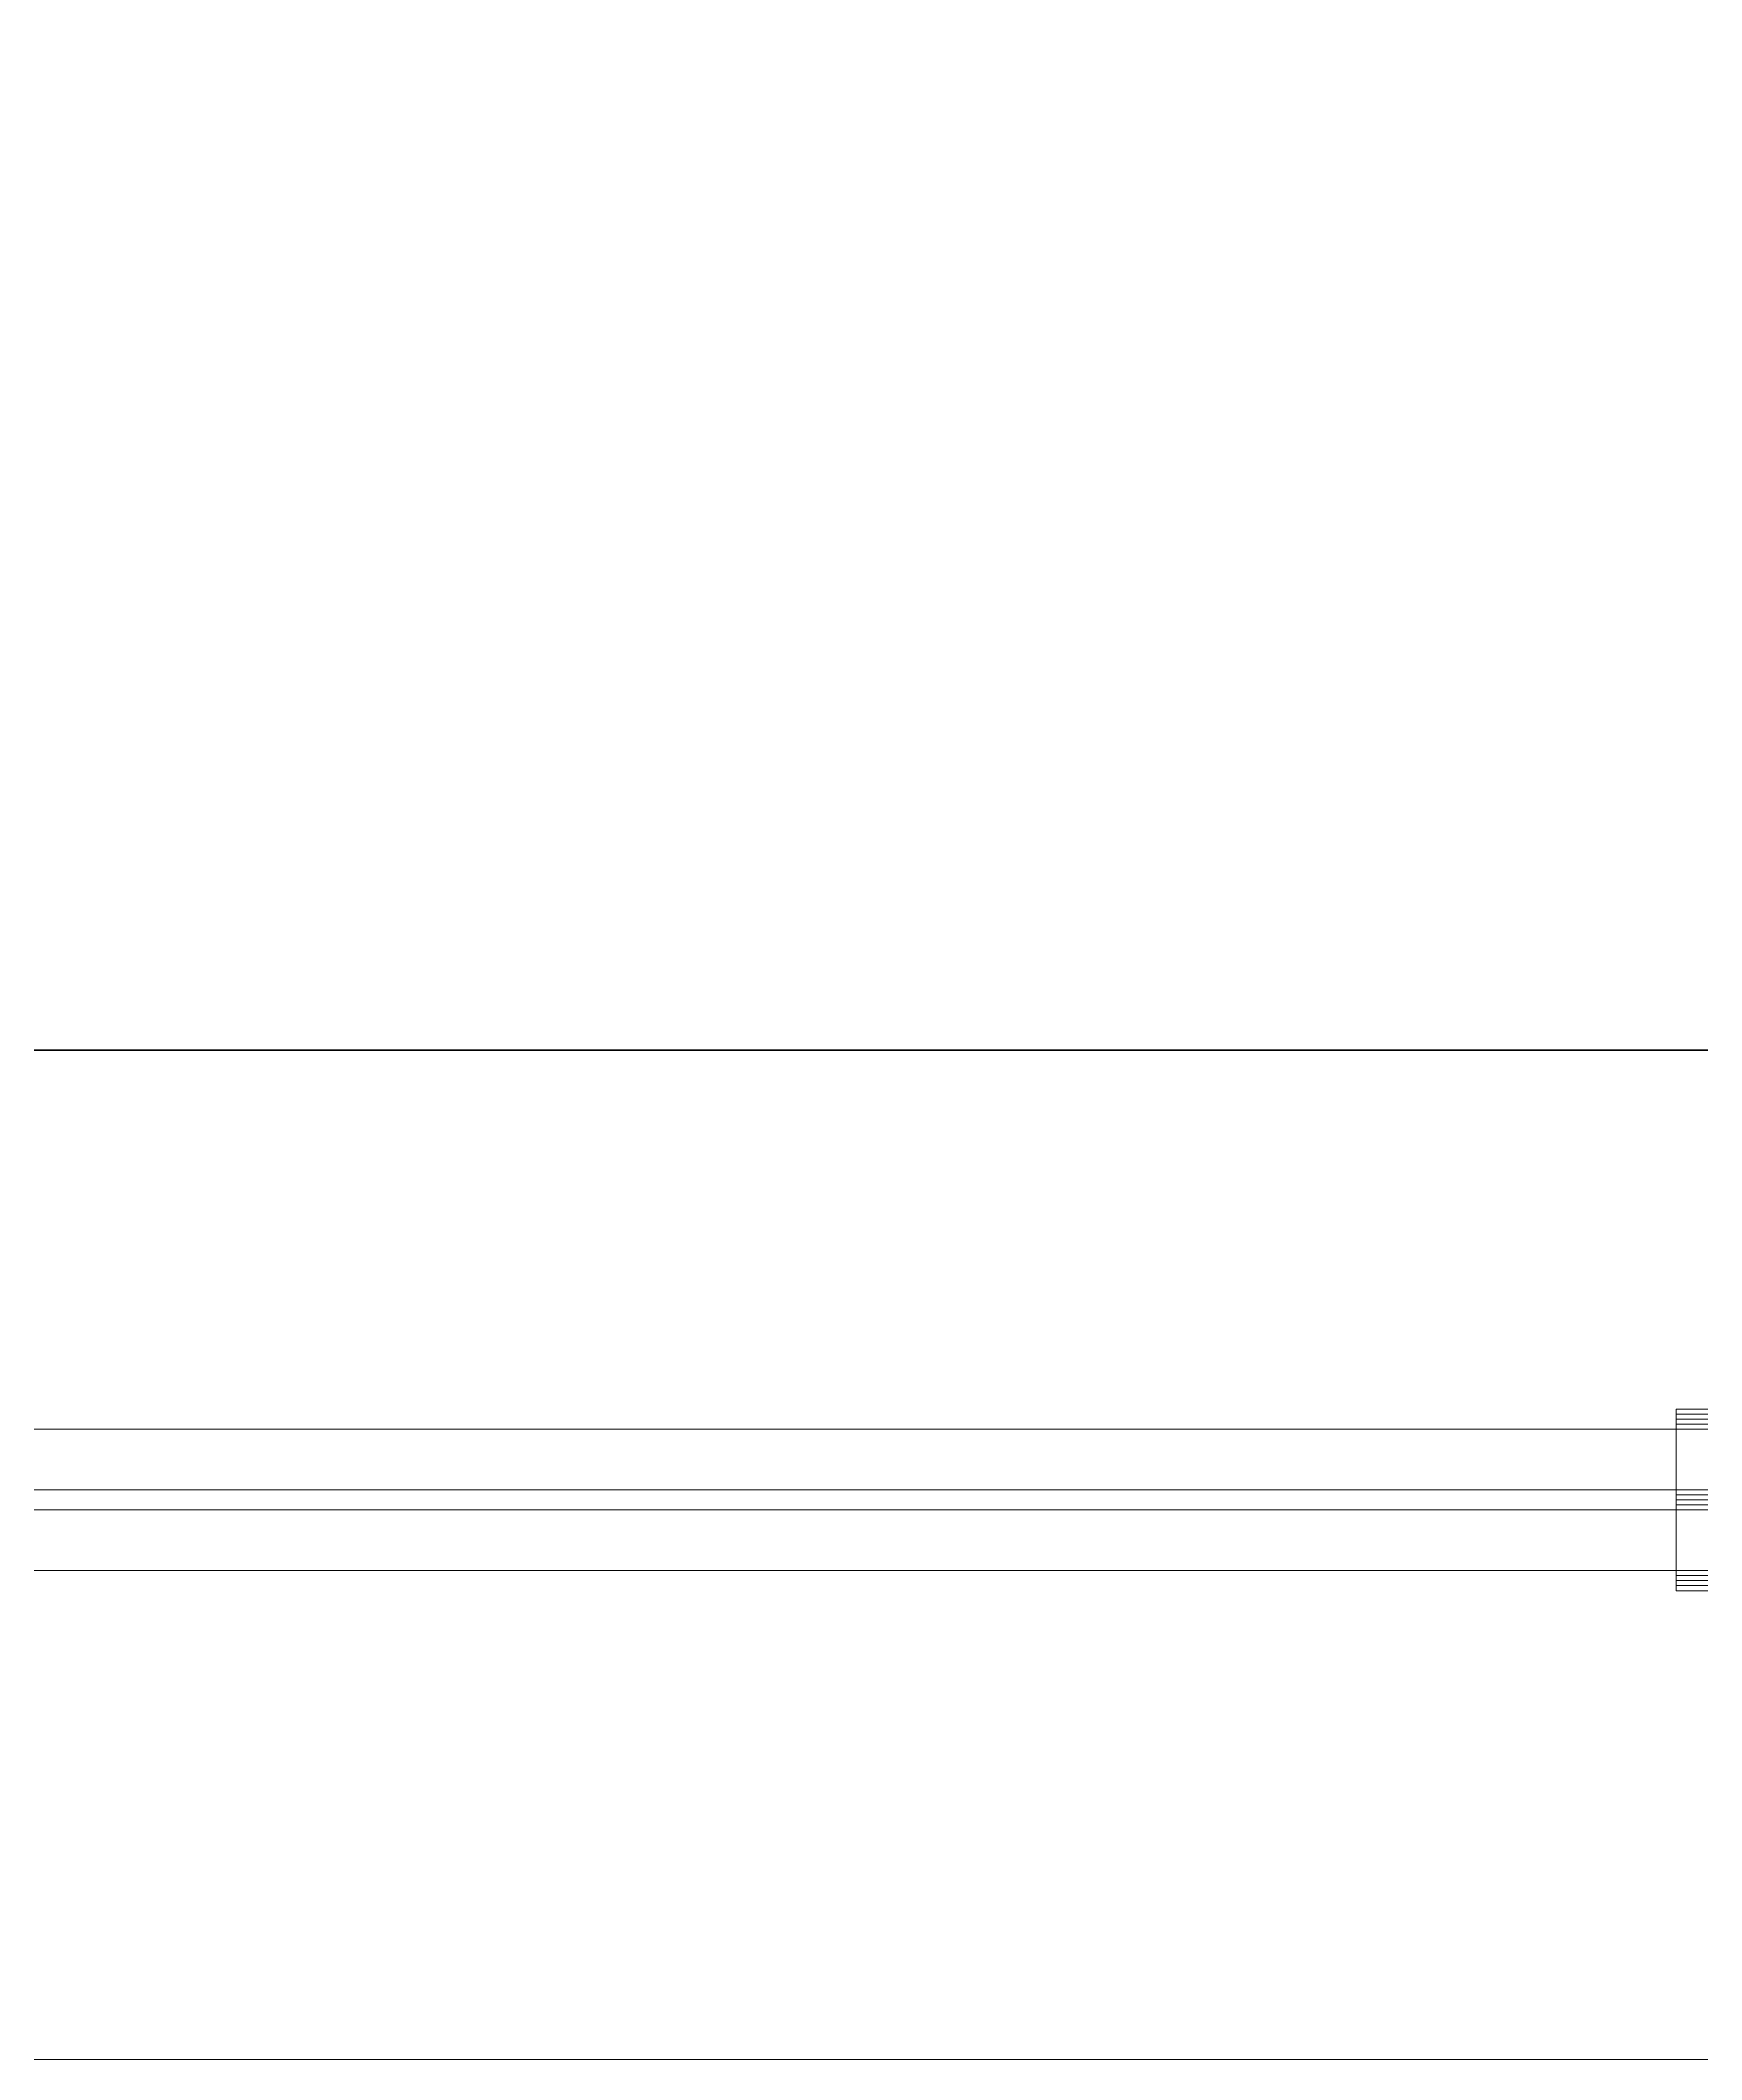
# Model space of a CAD drawing. Header units: millimetres. Extents: x 2258 to 5600, y 711 to 2563.
# Drawn here: x 3165.49 to 3178.2, y 2003.94 to 2019.4 of the extents above; entities that cross this region are included whole.
import ezdxf

# ---------------------------------------------------------------- set-up
doc = ezdxf.new("R2010")
doc.units = ezdxf.units.MM
for name, color, linetype, lineweight in [('HAT', 8, 'Continuous', 18), ('PQI-A-IN-ELEV', 245, 'Continuous', 9), ('PQI-A-IN-FURN', 39, 'Continuous', 13), ('PQI-A-WIN', 140, 'Continuous', 13)]:
    doc.layers.add(name, color=color, linetype=linetype, lineweight=lineweight)
doc.styles.get("Standard").update_dxf_attribs({"font": 'arial.ttf'})

# ---------------------------------------------------------------- blocks, each defined once
blk = doc.blocks.new('BASIS')
for q in [(0, 2.998156985077132), (3, 0)]:
    blk.add_line((0, 0), q)
blk.add_text('BASIS', height=0.6).set_placement((0.45, 1.17))
blk = doc.blocks.new('GLASDATABASE6')
for p, q in [((-35, 0), (-35, 60)), ((-34, 0), (-34, 60)), ((-33, 0), (-33, 60)), ((-19, 0), (-19, 60)), ((-18, 0), (-18, 60)), ((-17, 0), (-17, 60)), ((-3, 0), (-3, 60)), ((-2, 0), (-2, 60)), ((-1, 0), (-1, 60)), ((1, 0), (-37, -5)), ((1, -5), (-37, 0))]:
    blk.add_line(p, q)
for points in [[(-32, 0), (-32, 60), (-36, 60), (-36, 0)], [(-32, 13.2), (-26.12, 13.2), (-26, 13.1), (-25.88, 13.2), (-20, 13.2), (-20, 60), (-32, 60)], [(-16, 0), (-16, 60), (-20, 60), (-20, 0)], [(-16, 13.2), (-10.12, 13.2), (-10, 13.1), (-9.879999999999999, 13.2), (-4, 13.2), (-4, 60), (-16, 60)], [(0, 0), (0, 60), (-4, 60), (-4, 0)], [(-21.2, 12), (-21.2, 6.897056274847714), (-23.49705627484771, 4.6), (-28.50294372515229, 4.6), (-30.8, 6.897056274847714), (-30.8, 12)], [(-5.2, 12), (-5.2, 6.897056274847714), (-7.497056274847714, 4.6), (-12.50294372515229, 4.6), (-14.8, 6.897056274847714), (-14.8, 12)], [(-20, 6.4), (-23, 3.4), (-29, 3.4), (-32, 6.4), (-32, 0), (-20, 0)], [(-4, 6.4), (-7, 3.4), (-13, 3.4), (-16, 6.4), (-16, 0), (-4, 0)], [(1, 0), (1, -5), (-37, -5), (-37, 0)], [(0, 0), (0, 0)], [(0, 0), (0, 0)]]:
    blk.add_lwpolyline(points, close=True)
blk.add_blockref('BASIS', (5, -10))
blk = doc.blocks.new('w2')
at = {"ltscale": 1000}
for p, q in [((-970.7180705563369, 2.99998422243516), (-1538.000389580535, 2.999984222420608)), ((-970.7180705563369, -9.000015777579392), (-1538.000389580542, -9.000015777593944)), ((-970.7180705563369, -13.00001577757939), (-1538.000389580535, -13.00001577759394)), ((-970.7180705563296, -25.00001577757939), (-1538.000389580542, -25.00001577759394))]:
    blk.add_line(p, q, dxfattribs=at)
at = {"layer": 'PQI-A-IN-ELEV', "ltscale": 1000}
blk.add_line((-1699.99999995008, -100), (-1.455191522836685e-11, -100), dxfattribs=at)
at = {"ltscale": 1000, "xscale": -1, "rotation": 270.0000000000396}
blk.add_blockref('GLASDATABASE6', (-1598.000389580535, 6.999984222391504), dxfattribs=at)

msp = doc.modelspace()

# ---------------------------------------------------------------- linework, layer by layer
at = {"layer": 'HAT', "color": 18, "lineweight": 30, "true_color": 0x000000}
msp.add_line((3207.428490863826, 2011.665454112395), (3077.188741465634, 2011.663351105768), dxfattribs=at)
at = {"layer": 'PQI-A-IN-FURN'}
msp.add_lwpolyline([(2519.387334470492, 2003.936677948378), (2687.392220573427, 2003.936678004859), (2687.392220596155, 1936.331020662701), (2825.115173618859, 1936.331020708979), (2825.115174274238, 2003.93695844689), (3215.153394846295, 2003.939031685777), (3215.154883787693, 2021.321342540499), (3282.760821453121, 2021.321342563169), (3282.76082141709, 2128.525043723899), (3215.154883759675, 2128.525043701176), (3215.153394738962, 2191.304120361959), (2920.332035977699, 2191.329024997246), (2920.33203592365, 2349.656781778308), (2789.164249934938, 2349.663087061168), (2748.720983237825, 2382.350424989174), (2697.185808863005, 2320.698296125242), (2631.8917600328, 2375.104564393031)], dxfattribs=at)

# ---------------------------------------------------------------- block references
at = {"layer": 'PQI-A-WIN', "ltscale": 1000, "xscale": 0.03863196438221001, "yscale": 0.03863196438221001, "zscale": 0.03863196438221001, "rotation": 179.997245771198}
msp.add_blockref('w2', (3118.594660813189, 2007.800153739504), dxfattribs=at)

doc.saveas('drawing.dxf')
